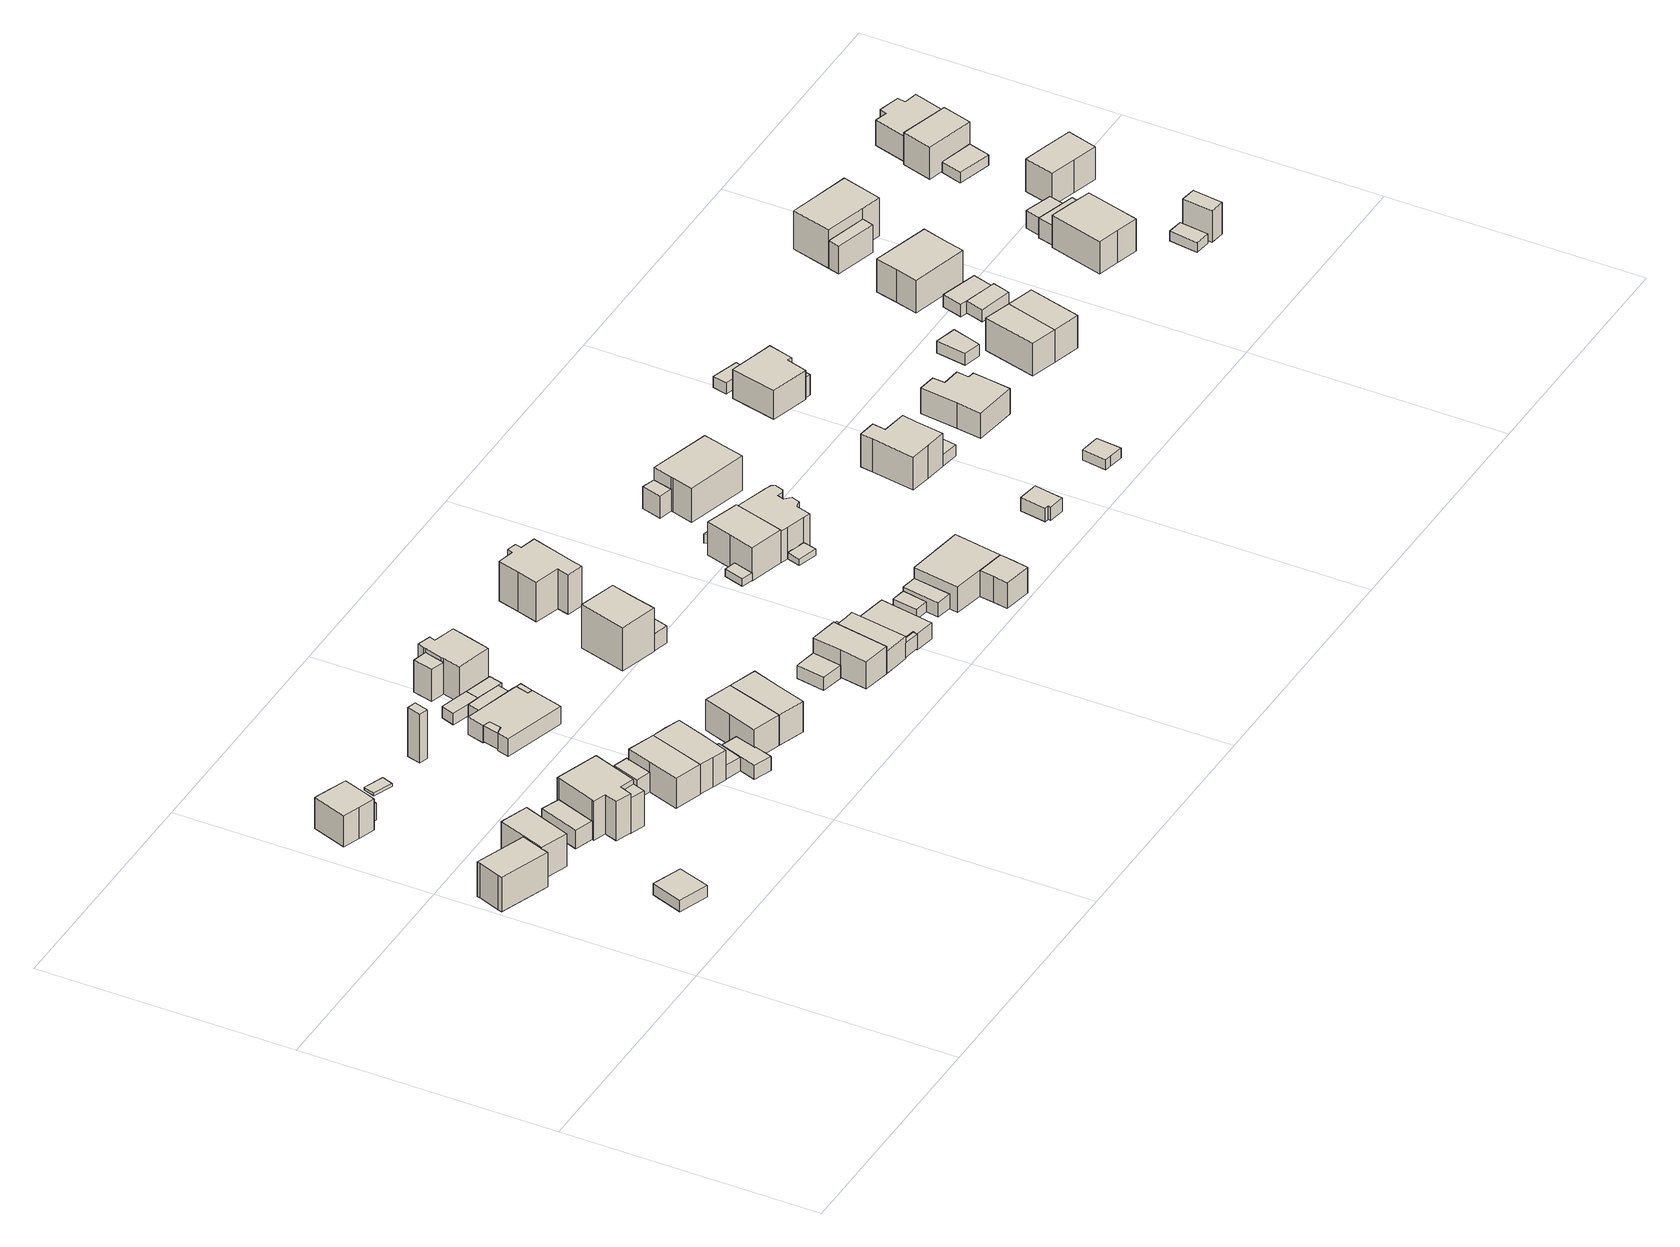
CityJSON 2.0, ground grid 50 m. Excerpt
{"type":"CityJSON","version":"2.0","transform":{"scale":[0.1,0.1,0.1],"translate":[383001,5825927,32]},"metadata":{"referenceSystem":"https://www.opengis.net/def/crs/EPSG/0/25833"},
"CityObjects":{
"building1":{"type":"Building","attributes":{"Gemeindeschluessel":"11000012","BezugspunktDach":"2200","function":"31001_1010","measuredHeight":7.31,"storeysAboveGround":2},"address":[{"country":"Germany","locality":"Berlin","thoroughfareNumber":"69A","thoroughfareName":"Werdohler Weg"}],"geometry":[{"type":"Solid","lod":"1","boundaries":[[[[0,1,2,3,4,5,6,7,8]],[[9,10,11,12,13,14,15,16,17]],[[9,17,8,7]],[[10,9,7,6]],[[11,10,6,5]],[[12,11,5,4]],[[13,12,4,3]],[[14,13,3,2]],[[15,14,2,1]],[[16,15,1,0]],[[17,16,0,8]]]]}]},
"building2":{"type":"Building","attributes":{"Gemeindeschluessel":"11000012","BezugspunktDach":"2200","function":"31001_2000","measuredHeight":2.37,"storeysAboveGround":1},"address":[{"country":"Germany","locality":"Berlin","thoroughfareNumber":"67 (1)","thoroughfareName":"Werdohler Weg"}],"geometry":[{"type":"Solid","lod":"1","boundaries":[[[[18,19,20,21]],[[22,23,24,25]],[[22,25,21,20]],[[23,22,20,19]],[[24,23,19,18]],[[25,24,18,21]]]]}]},
"building3":{"type":"Building","attributes":{"Gemeindeschluessel":"11000012","BezugspunktDach":"2200","function":"31001_1010","measuredHeight":6.82,"storeysAboveGround":2},"address":[{"country":"Germany","locality":"Berlin","thoroughfareNumber":"69","thoroughfareName":"Werdohler Weg"}],"geometry":[{"type":"Solid","lod":"1","boundaries":[[[[26,27,28,29,30]],[[31,32,33,34,35]],[[31,35,30,29]],[[32,31,29,28]],[[33,32,28,27]],[[34,33,27,26]],[[35,34,26,30]]]]}]},
"building4":{"type":"Building","attributes":{"Gemeindeschluessel":"11000012","function":"31001_1010"},"address":[{"country":"Germany","locality":"Berlin","thoroughfareNumber":"35","thoroughfareName":"Borkener Weg"},{"country":"Germany","locality":"Berlin","thoroughfareNumber":"68","thoroughfareName":"Werdohler Weg"}],"children":["building4-1","building4-2"]},
"building4-1":{"type":"BuildingPart","attributes":{"BezugspunktDach":"2200","measuredHeight":8.74,"storeysAboveGround":1},"parents":["building4"],"geometry":[{"type":"Solid","lod":"1","boundaries":[[[[36,37,38,39,40,41,42]],[[43,44,45,46,47,48,49]],[[43,49,42,41]],[[44,43,41,40]],[[45,44,40,39]],[[46,50,51,45,39,38]],[[47,46,38,37]],[[48,47,37,36]],[[49,48,36,42]],[[45,51,50,46]]]]}]},
"building4-2":{"type":"BuildingPart","attributes":{"BezugspunktDach":"2200","measuredHeight":3.57,"storeysAboveGround":1},"parents":["building4"],"geometry":[{"type":"Solid","lod":"1","boundaries":[[[[52,53,54,51,50]],[[45,55,56,57,46]],[[55,45,51,54]],[[56,55,54,53]],[[57,56,53,52]],[[46,57,52,50]],[[45,46,50,51]]]]}]},
"building5":{"type":"Building","attributes":{"Gemeindeschluessel":"11000012","function":"31001_1010"},"address":[{"country":"Germany","locality":"Berlin","thoroughfareNumber":"67","thoroughfareName":"Werdohler Weg"}],"children":["building5-1","building5-2"]},
"building5-1":{"type":"BuildingPart","attributes":{"BezugspunktDach":"2200","measuredHeight":11.05,"storeysAboveGround":2},"parents":["building5"],"geometry":[{"type":"MultiSurface","lod":"1","boundaries":[[[58,59,60,61,62,63,64,65,66,67]],[[68,69,70,71,72,73,74,75,76,77]],[[68,77,67,66]],[[69,68,78,68,69,79,80,66,65]],[[70,69,65,64]],[[71,70,64,63]],[[72,71,63,62]],[[73,72,62,61]],[[74,73,61,60]],[[75,74,60,59]],[[76,75,59,58]],[[77,76,58,67]],[[80,79,69,68,78]]]}]},
"building5-2":{"type":"BuildingPart","attributes":{"BezugspunktDach":"2200","measuredHeight":3.83,"storeysAboveGround":2},"parents":["building5"],"geometry":[{"type":"Solid","lod":"1","boundaries":[[[[80,79,81,82]],[[83,69,68,84]],[[83,84,82,81]],[[69,83,81,79]],[[84,68,80,82]],[[68,69,79,80]]]]}]},
"building6":{"type":"Building","attributes":{"Gemeindeschluessel":"11000012","BezugspunktDach":"2200","function":"51009_1610","measuredHeight":7.4,"storeysAboveGround":0},"address":[{"country":"Germany","locality":"Berlin"}],"geometry":[{"type":"Solid","lod":"1","boundaries":[[[[85,86,87,88]],[[89,90,91,92]],[[89,92,88,87]],[[90,89,87,86]],[[91,90,86,85]],[[92,91,85,88]]]]}]},
"building7":{"type":"Building","attributes":{"Gemeindeschluessel":"11000012","BezugspunktDach":"2200","function":"31001_2000","measuredHeight":0.551,"storeysAboveGround":1},"address":[{"country":"Germany","locality":"Berlin","thoroughfareNumber":"35 (1)","thoroughfareName":"Borkener Weg"}],"geometry":[{"type":"Solid","lod":"1","boundaries":[[[[93,94,95,96]],[[97,98,99,100]],[[97,100,96,95]],[[98,97,95,94]],[[99,98,94,93]],[[100,99,93,96]]]]}]},
"building8":{"type":"Building","attributes":{"Gemeindeschluessel":"11000012","BezugspunktDach":"2200","function":"31001_2463","measuredHeight":4.07,"storeysAboveGround":1},"address":[{"country":"Germany","locality":"Berlin","thoroughfareNumber":"65A (1)","thoroughfareName":"Werdohler Weg"}],"geometry":[{"type":"Solid","lod":"1","boundaries":[[[[101,102,103,104,105]],[[106,107,108,109,110]],[[106,110,105,104]],[[107,106,104,103]],[[108,107,103,102]],[[109,108,102,101]],[[110,109,101,105]]]]}]},
"building9":{"type":"Building","attributes":{"Gemeindeschluessel":"11000012","BezugspunktDach":"2200","function":"31001_2000","measuredHeight":10.19,"storeysAboveGround":1},"address":[{"country":"Germany","locality":"Berlin","thoroughfareNumber":"20 (2)","thoroughfareName":"Breckerfelder Pfad"}],"geometry":[{"type":"Solid","lod":"1","boundaries":[[[[111,112,113,114]],[[115,116,117,118]],[[115,118,114,113]],[[116,115,113,112]],[[117,116,112,111]],[[118,117,111,114]]]]}]},
"building10":{"type":"Building","attributes":{"Gemeindeschluessel":"11000012","BezugspunktDach":"2200","function":"31001_1010","measuredHeight":7.04,"storeysAboveGround":2},"address":[{"country":"Germany","locality":"Berlin","thoroughfareNumber":"65A","thoroughfareName":"Werdohler Weg"}],"geometry":[{"type":"Solid","lod":"1","boundaries":[[[[119,120,121,122,123]],[[109,108,124,125,126]],[[109,126,123,122]],[[108,109,122,121]],[[124,108,121,120]],[[125,124,120,119]],[[126,125,119,123]]]]}]},
"building11":{"type":"Building","attributes":{"Gemeindeschluessel":"11000012","BezugspunktDach":"2200","function":"31001_1010","measuredHeight":6.91,"storeysAboveGround":2},"address":[{"country":"Germany","locality":"Berlin","thoroughfareNumber":"65","thoroughfareName":"Werdohler Weg"}],"geometry":[{"type":"Solid","lod":"1","boundaries":[[[[127,128,129,130,131,120,119]],[[132,133,134,135,136,137,138]],[[132,138,119,120]],[[133,132,120,131]],[[134,133,131,130]],[[135,134,130,129]],[[136,135,129,128]],[[137,136,128,127]],[[138,137,127,119]]]]}]},
"building12":{"type":"Building","attributes":{"Gemeindeschluessel":"11000012","BezugspunktDach":"2200","function":"51009_1610","measuredHeight":3.43,"storeysAboveGround":0},"address":[{"country":"Germany","locality":"Berlin"}],"geometry":[{"type":"Solid","lod":"1","boundaries":[[[[139,140,141,142]],[[143,144,145,146]],[[143,146,142,141]],[[144,143,141,140]],[[145,144,140,139]],[[146,145,139,142]]]]}]},
"building13":{"type":"Building","attributes":{"Gemeindeschluessel":"11000012","BezugspunktDach":"2200","function":"31001_2463","measuredHeight":2.98,"storeysAboveGround":1},"address":[{"country":"Germany","locality":"Berlin","thoroughfareNumber":"65 (1)","thoroughfareName":"Werdohler Weg"}],"geometry":[{"type":"Solid","lod":"1","boundaries":[[[[147,148,149,150]],[[151,152,153,154]],[[151,154,150,149]],[[152,151,149,148]],[[153,152,148,147]],[[154,153,147,150]]]]}]},
"building14":{"type":"Building","attributes":{"Gemeindeschluessel":"11000012","BezugspunktDach":"2200","function":"31001_2463","measuredHeight":2.9,"storeysAboveGround":1},"address":[{"country":"Germany","locality":"Berlin","thoroughfareNumber":"63A (1)","thoroughfareName":"Werdohler Weg"}],"geometry":[{"type":"Solid","lod":"1","boundaries":[[[[155,156,157,158,159,160]],[[161,162,163,164,165,166]],[[161,166,160,159]],[[162,161,159,158]],[[163,162,158,157]],[[164,163,157,156]],[[165,164,156,155]],[[166,165,155,160]]]]}]},
"building15":{"type":"Building","attributes":{"Gemeindeschluessel":"11000012","BezugspunktDach":"2200","function":"31001_1010","measuredHeight":3.73,"storeysAboveGround":1},"address":[{"country":"Germany","locality":"Berlin","thoroughfareNumber":"20","thoroughfareName":"Breckerfelder Pfad"}],"geometry":[{"type":"Solid","lod":"1","boundaries":[[[[167,168,169,170,171,172,173,141,140,139,142,174]],[[175,176,177,178,179,180,181,182,183,184,185,186]],[[175,186,174,142]],[[176,175,142,139]],[[177,176,139,140]],[[178,177,140,141]],[[179,178,141,173]],[[180,179,173,172]],[[181,180,172,171]],[[182,181,171,170]],[[183,182,170,169]],[[184,183,169,168]],[[185,184,168,167]],[[186,185,167,174]]]]}]},
"building16":{"type":"Building","attributes":{"Gemeindeschluessel":"11000012","BezugspunktDach":"2200","function":"51009_1610","measuredHeight":2.44,"storeysAboveGround":0},"address":[{"country":"Germany","locality":"Berlin"}],"geometry":[{"type":"Solid","lod":"1","boundaries":[[[[187,188,189,190,191]],[[192,193,194,195,196]],[[192,196,191,190]],[[193,192,190,189]],[[194,193,189,188]],[[195,194,188,187]],[[196,195,187,191]]]]}]},
"building17":{"type":"Building","attributes":{"Gemeindeschluessel":"11000012","BezugspunktDach":"2200","function":"31001_2463","measuredHeight":2.45,"storeysAboveGround":1},"address":[{"country":"Germany","locality":"Berlin","thoroughfareNumber":"20 (1)","thoroughfareName":"Breckerfelder Pfad"}],"geometry":[{"type":"Solid","lod":"1","boundaries":[[[[197,198,188,187,199]],[[195,194,200,201,202]],[[195,202,199,187]],[[194,195,187,188]],[[200,194,188,198]],[[201,200,198,197]],[[202,201,197,199]]]]}]},
"building18":{"type":"Building","attributes":{"Gemeindeschluessel":"11000012","BezugspunktDach":"2200","function":"31001_1010","measuredHeight":8.79,"storeysAboveGround":2},"address":[{"country":"Germany","locality":"Berlin","thoroughfareNumber":"63A","thoroughfareName":"Werdohler Weg"}],"geometry":[{"type":"Solid","lod":"1","boundaries":[[[[203,204,205,206,207,208]],[[209,210,211,212,213,214]],[[209,214,208,207]],[[210,209,207,206]],[[211,210,206,205]],[[212,211,205,204]],[[213,212,204,203]],[[214,213,203,208]]]]}]},
"building19":{"type":"Building","attributes":{"Gemeindeschluessel":"11000012","BezugspunktDach":"2200","function":"51009_1610","measuredHeight":3.61,"storeysAboveGround":0},"address":[{"country":"Germany","locality":"Berlin"}],"geometry":[{"type":"Solid","lod":"1","boundaries":[[[[168,215,170,169]],[[216,217,218,219]],[[216,219,169,170]],[[217,216,170,215]],[[218,217,215,168]],[[219,218,168,169]]]]}]},
"building20":{"type":"Building","attributes":{"Gemeindeschluessel":"11000012","BezugspunktDach":"2200","function":"31001_2463","measuredHeight":2.44,"storeysAboveGround":1},"address":[{"country":"Germany","locality":"Berlin","thoroughfareNumber":"18 (1)","thoroughfareName":"Breckerfelder Pfad"}],"geometry":[{"type":"Solid","lod":"1","boundaries":[[[[198,220,221,189,188]],[[193,222,223,200,194]],[[193,194,188,189]],[[222,193,189,221]],[[223,222,221,220]],[[200,223,220,198]],[[194,200,198,188]]]]}]},
"building21":{"type":"Building","attributes":{"Gemeindeschluessel":"11000012","BezugspunktDach":"2200","function":"31001_1010","measuredHeight":8.8,"storeysAboveGround":2},"address":[{"country":"Germany","locality":"Berlin","thoroughfareNumber":"63","thoroughfareName":"Werdohler Weg"}],"geometry":[{"type":"Solid","lod":"1","boundaries":[[[[224,225,226,205,203]],[[211,227,228,229,213]],[[211,213,203,205]],[[227,211,205,226]],[[228,227,226,225]],[[229,228,225,224]],[[213,229,224,203]]]]}]},
"building22":{"type":"Building","attributes":{"Gemeindeschluessel":"11000012","function":"31001_1010"},"address":[{"country":"Germany","locality":"Berlin","thoroughfareNumber":"18","thoroughfareName":"Breckerfelder Pfad"}],"children":["building22-1","building22-2"]},
"building22-1":{"type":"BuildingPart","attributes":{"BezugspunktDach":"2200","measuredHeight":8.92,"storeysAboveGround":2},"parents":["building22"],"geometry":[{"type":"MultiSurface","lod":"1","boundaries":[[[230,231,232,233,234,235,236,237,238,239,240]],[[241,242,243,244,245,246,247,248,249,250,251]],[[241,251,240,239]],[[252,253,241,239,238]],[[254,255,252,242,238,237]],[[244,243,237,236]],[[245,244,236,235]],[[246,245,235,234]],[[247,246,234,233]],[[248,247,233,232]],[[249,248,232,231]],[[250,249,231,230]],[[251,250,230,240]],[[242,241,253,252]],[[243,256,242,252,255,254]]]}]},
"building22-2":{"type":"BuildingPart","attributes":{"BezugspunktDach":"2200","measuredHeight":6.73,"storeysAboveGround":2},"parents":["building22"],"geometry":[{"type":"MultiSurface","lod":"1","boundaries":[[[253,255,257,258]],[[259,243,241,260]],[[259,260,258,257]],[[243,259,257,255]],[[260,241,253,258]],[[241,242,252,253]],[[243,255,252,242]]]}]},
"building23":{"type":"Building","attributes":{"Gemeindeschluessel":"11000012","BezugspunktDach":"2200","function":"31001_2463","measuredHeight":2.65,"storeysAboveGround":1},"address":[{"country":"Germany","locality":"Berlin","thoroughfareNumber":"61 (1)","thoroughfareName":"Werdohler Weg"}],"geometry":[{"type":"Solid","lod":"1","boundaries":[[[[261,262,263,264]],[[265,266,267,268]],[[265,268,264,263]],[[266,265,263,262]],[[267,266,262,261]],[[268,267,261,264]]]]}]},
"building24":{"type":"Building","attributes":{"Gemeindeschluessel":"11000012","BezugspunktDach":"2200","function":"31001_1010","measuredHeight":9.9,"storeysAboveGround":2},"address":[{"country":"Germany","locality":"Berlin","thoroughfareNumber":"19","thoroughfareName":"Breckerfelder Pfad"}],"geometry":[{"type":"Solid","lod":"1","boundaries":[[[[269,270,271,272,273]],[[274,275,276,277,278]],[[274,278,273,272]],[[275,274,272,271]],[[276,275,271,270]],[[277,276,270,269]],[[278,277,269,273]]]]}]},
"building25":{"type":"Building","attributes":{"Gemeindeschluessel":"11000012","BezugspunktDach":"2200","function":"31001_1010","measuredHeight":5.7,"storeysAboveGround":1},"address":[{"country":"Germany","locality":"Berlin","thoroughfareNumber":"61","thoroughfareName":"Werdohler Weg"}],"geometry":[{"type":"Solid","lod":"1","boundaries":[[[[279,280,281,282,283]],[[284,285,286,287,288]],[[284,288,283,282]],[[285,284,282,281]],[[286,285,281,280]],[[287,286,280,279]],[[288,287,279,283]]]]}]},
"building26":{"type":"Building","attributes":{"Gemeindeschluessel":"11000012","BezugspunktDach":"2200","function":"31001_2463","measuredHeight":3.64,"storeysAboveGround":1},"address":[{"country":"Germany","locality":"Berlin","thoroughfareNumber":"19 (1)","thoroughfareName":"Breckerfelder Pfad"}],"geometry":[{"type":"Solid","lod":"1","boundaries":[[[[289,290,291,292]],[[293,294,295,296]],[[293,296,292,291]],[[294,293,291,290]],[[295,294,290,289]],[[296,295,289,292]]]]}]},
"building27":{"type":"Building","attributes":{"Gemeindeschluessel":"11000012","BezugspunktDach":"2200","function":"51009_1610","measuredHeight":2.97,"storeysAboveGround":0},"address":[{"country":"Germany","locality":"Berlin"}],"geometry":[{"type":"Solid","lod":"1","boundaries":[[[[297,298,299,300]],[[301,302,303,304]],[[301,304,300,299]],[[302,301,299,298]],[[303,302,298,297]],[[304,303,297,300]]]]}]},
"building28":{"type":"Building","attributes":{"Gemeindeschluessel":"11000012","BezugspunktDach":"2200","function":"51009_1610","measuredHeight":3.04,"storeysAboveGround":0},"address":[{"country":"Germany","locality":"Berlin"}],"geometry":[{"type":"Solid","lod":"1","boundaries":[[[[305,306,307,308]],[[309,310,311,286]],[[309,286,308,307]],[[310,309,307,306]],[[311,310,306,305]],[[286,311,305,308]]]]}]},
"building29":{"type":"Building","attributes":{"Gemeindeschluessel":"11000012","function":"31001_1010"},"address":[{"country":"Germany","locality":"Berlin","thoroughfareNumber":"59","thoroughfareName":"Werdohler Weg"}],"children":["building29-1","building29-2"]},
"building29-1":{"type":"BuildingPart","attributes":{"BezugspunktDach":"2200","measuredHeight":6.41,"storeysAboveGround":1},"parents":["building29"],"geometry":[{"type":"MultiSurface","lod":"1","boundaries":[[[312,313,314,315,316,317,318,319,320]],[[321,286,311,322,323,324,325,326,287]],[[321,287,320,319]],[[286,321,319,318]],[[311,286,318,317]],[[322,311,317,316]],[[323,322,316,315]],[[327,328,323,315,314]],[[329,327,324,314,313]],[[326,325,313,312]],[[287,326,312,320]],[[324,323,328,327]],[[325,324,327,329]]]}]},
"building29-2":{"type":"BuildingPart","attributes":{"BezugspunktDach":"2200","measuredHeight":3.43,"storeysAboveGround":1},"parents":["building29"],"geometry":[{"type":"MultiSurface","lod":"1","boundaries":[[[330,331,332,333,328,329]],[[323,334,335,336,337,325]],[[325,324,323]],[[334,323,328,333]],[[335,334,333,332]],[[336,335,332,331]],[[337,336,331,330]],[[325,337,330,329]],[[323,324,327,328]],[[327,324,325,329]]]}]},
"building30":{"type":"Building","attributes":{"Gemeindeschluessel":"11000012","BezugspunktDach":"2200","function":"31001_1010","measuredHeight":9.77,"storeysAboveGround":2},"address":[{"country":"Germany","locality":"Berlin","thoroughfareNumber":"17","thoroughfareName":"Breckerfelder Pfad"}],"geometry":[{"type":"Solid","lod":"1","boundaries":[[[[338,339,340,341,342,343,344,345,346,347,348,349]],[[350,351,352,353,354,355,356,357,358,359,360,361]],[[350,361,349,348]],[[351,350,348,347]],[[352,351,347,346]],[[353,352,346,345]],[[354,353,345,344]],[[355,354,344,343]],[[356,355,343,342]],[[357,356,342,341]],[[358,357,341,340]],[[359,358,340,339]],[[360,359,339,338]],[[361,360,338,349]]]]}]},
"building31":{"type":"Building","attributes":{"Gemeindeschluessel":"11000012","BezugspunktDach":"2200","function":"31001_2463","measuredHeight":2.1,"storeysAboveGround":1},"address":[{"country":"Germany","locality":"Berlin","thoroughfareNumber":"59 (1)","thoroughfareName":"Werdohler Weg"}],"geometry":[{"type":"Solid","lod":"1","boundaries":[[[[362,363,364,365]],[[366,367,368,369]],[[366,369,365,364]],[[367,366,364,363]],[[368,367,363,362]],[[369,368,362,365]]]]}]},
"building32":{"type":"Building","attributes":{"Gemeindeschluessel":"11000012","BezugspunktDach":"2200","function":"31001_2463","measuredHeight":4.23,"storeysAboveGround":1},"address":[{"country":"Germany","locality":"Berlin","thoroughfareNumber":"57 (1)","thoroughfareName":"Werdohler Weg"}],"geometry":[{"type":"Solid","lod":"1","boundaries":[[[[370,371,372,373]],[[367,374,375,376]],[[367,376,373,372]],[[374,367,372,371]],[[375,374,371,370]],[[376,375,370,373]]]]}]},
"building33":{"type":"Building","attributes":{"Gemeindeschluessel":"11000012","BezugspunktDach":"2200","function":"51009_1610","measuredHeight":2.07,"storeysAboveGround":0},"address":[{"country":"Germany","locality":"Berlin"}],"geometry":[{"type":"Solid","lod":"1","boundaries":[[[[377,378,379,380,381]],[[382,383,384,385,386]],[[382,386,381,380]],[[383,382,380,379]],[[384,383,379,378]],[[385,384,378,377]],[[386,385,377,381]]]]}]},
"building34":{"type":"Building","attributes":{"Gemeindeschluessel":"11000012","function":"31001_1010"},"address":[{"country":"Germany","locality":"Berlin","thoroughfareNumber":"57","thoroughfareName":"Werdohler Weg"}],"children":["building34-1","building34-2"]},
"building34-1":{"type":"BuildingPart","attributes":{"BezugspunktDach":"2200","measuredHeight":6.74,"storeysAboveGround":1},"parents":["building34"],"geometry":[{"type":"MultiSurface","lod":"1","boundaries":[[[387,388,389,390,391]],[[392,393,394,395,396]],[[392,396,391,390]],[[393,392,390,389]],[[394,393,389,388]],[[396,395,387,391]],[[397,395,394,388,387]]]}]},
"building34-2":{"type":"BuildingPart","attributes":{"BezugspunktDach":"2200","measuredHeight":6.78,"storeysAboveGround":1},"parents":["building34"],"geometry":[{"type":"MultiSurface","lod":"1","boundaries":[[[398,399,388,387,400,401]],[[402,395,394,403,404,405]],[[402,405,401,400]],[[395,402,400,387]],[[403,394,388,399]],[[404,403,399,398]],[[405,404,398,401]],[[406,394,395,387,388]]]}]},
"building35":{"type":"Building","attributes":{"Gemeindeschluessel":"11000012","BezugspunktDach":"2200","function":"31001_1010","measuredHeight":10.1,"storeysAboveGround":1},"address":[{"country":"Germany","locality":"Berlin","thoroughfareNumber":"60","thoroughfareName":"Werdohler Weg"}],"geometry":[{"type":"Solid","lod":"1","boundaries":[[[[407,408,409,410,411,412,413,414]],[[415,416,417,418,419,420,421,422]],[[415,422,414,413]],[[416,415,413,412]],[[417,416,412,411]],[[418,417,411,410]],[[419,418,410,409]],[[420,419,409,408]],[[421,420,408,407]],[[422,421,407,414]]]]}]},
"building36":{"type":"Building","attributes":{"Gemeindeschluessel":"11000012","BezugspunktDach":"2200","function":"51009_1610","measuredHeight":1.99,"storeysAboveGround":0},"address":[{"country":"Germany","locality":"Berlin"}],"geometry":[{"type":"Solid","lod":"1","boundaries":[[[[423,424,425,426,427]],[[428,429,430,431,432]],[[428,432,427,426]],[[429,428,426,425]],[[430,429,425,424]],[[431,430,424,423]],[[432,431,423,427]]]]}]},
"building37":{"type":"Building","attributes":{"Gemeindeschluessel":"11000012","BezugspunktDach":"2200","function":"31001_2723","measuredHeight":1.89,"storeysAboveGround":1},"address":[{"country":"Germany","locality":"Berlin","thoroughfareNumber":"60 (1)","thoroughfareName":"Werdohler Weg"}],"geometry":[{"type":"Solid","lod":"1","boundaries":[[[[433,434,435,436,437]],[[438,439,440,441,442]],[[438,442,437,436]],[[439,438,436,435]],[[440,439,435,434]],[[441,440,434,433]],[[442,441,433,437]]]]}]},
"building38":{"type":"Building","attributes":{"Gemeindeschluessel":"11000012","BezugspunktDach":"2200","function":"31001_1010","measuredHeight":8.37,"storeysAboveGround":1},"address":[{"country":"Germany","locality":"Berlin","thoroughfareNumber":"20","thoroughfareName":"Letmather Weg"}],"geometry":[{"type":"Solid","lod":"1","boundaries":[[[[443,444,445,446,447,448,449,450,451,452,453,454,455,456,457,458,459,460]],[[420,419,461,462,463,464,465,466,467,468,469,470,471,472,473,430,428,421]],[[420,421,460,459]],[[419,420,459,458]],[[461,419,458,457]],[[462,461,457,456]],[[463,462,456,455]],[[464,463,455,454]],[[465,464,454,453]],[[466,465,453,452]],[[467,466,452,451]],[[468,467,451,450]],[[469,468,450,449]],[[470,469,449,448]],[[471,470,448,447]],[[472,471,447,446]],[[473,472,446,445]],[[430,473,445,444]],[[428,430,444,443]],[[421,428,443,460]]]]}]},
"building39":{"type":"Building","attributes":{"Gemeindeschluessel":"11000012","BezugspunktDach":"2200","function":"31001_2463","measuredHeight":2.46,"storeysAboveGround":1},"address":[{"country":"Germany","locality":"Berlin","thoroughfareNumber":"20 (1)","thoroughfareName":"Letmather Weg"}],"geometry":[{"type":"Solid","lod":"1","boundaries":[[[[474,475,476,477,478,479]],[[480,481,482,463,462,461]],[[480,461,479,478]],[[481,480,478,477]],[[482,481,477,476]],[[463,482,476,475]],[[462,463,475,474]],[[461,462,474,479]]]]}]},
"building40":{"type":"Building","attributes":{"Gemeindeschluessel":"11000012","function":"31001_1010"},"address":[{"country":"Germany","locality":"Berlin","thoroughfareNumber":"18","thoroughfareName":"Letmather Weg"}],"children":["building40-1","building40-2"]},
"building40-1":{"type":"BuildingPart","attributes":{"BezugspunktDach":"2200","measuredHeight":9.76,"storeysAboveGround":1},"parents":["building40"],"geometry":[{"type":"MultiSurface","lod":"1","boundaries":[[[483,484,485,486,487,488,489,490]],[[491,492,493,494,495,496,497,498]],[[491,498,490,489]],[[492,491,489,488]],[[499,500,492,488,487]],[[494,493,487,486]],[[495,494,486,485]],[[496,495,485,484]],[[497,496,484,483]],[[498,497,483,490]],[[493,492,500,499]]]}]},
"building40-2":{"type":"BuildingPart","attributes":{"BezugspunktDach":"2200","measuredHeight":4.62,"storeysAboveGround":1},"parents":["building40"],"geometry":[{"type":"Solid","lod":"1","boundaries":[[[[500,499,501,502]],[[503,493,492,504]],[[503,504,502,501]],[[493,503,501,499]],[[504,492,500,502]],[[499,500,492,493]]]]}]},
"building41":{"type":"Building","attributes":{"Gemeindeschluessel":"11000012","BezugspunktDach":"2200","function":"31001_2463","measuredHeight":2.73,"storeysAboveGround":1},"address":[{"country":"Germany","locality":"Berlin","thoroughfareNumber":"55 (1)","thoroughfareName":"Werdohler Weg"}],"geometry":[{"type":"Solid","lod":"1","boundaries":[[[[505,506,507,508,509,510]],[[511,512,513,514,515,516]],[[511,516,510,509]],[[512,511,509,508]],[[513,512,508,507]],[[514,513,507,506]],[[515,514,506,505]],[[516,515,505,510]]]]}]},
"building42":{"type":"Building","attributes":{"Gemeindeschluessel":"11000012","BezugspunktDach":"2200","function":"31001_1010","measuredHeight":8.94,"storeysAboveGround":2},"address":[{"country":"Germany","locality":"Berlin","thoroughfareNumber":"54","thoroughfareName":"Werdohler Weg"}],"geometry":[{"type":"Solid","lod":"1","boundaries":[[[[517,518,519,520,521,522,523,524,525,526]],[[527,528,529,530,531,532,533,534,535,536]],[[527,536,526,525]],[[528,527,525,524]],[[529,528,524,523]],[[530,529,523,522]],[[531,530,522,521]],[[532,531,521,520]],[[533,532,520,519]],[[534,533,519,518]],[[535,534,518,517]],[[536,535,517,526]]]]}]},
"building43":{"type":"Building","attributes":{"Gemeindeschluessel":"11000012","BezugspunktDach":"2200","function":"31001_2463","measuredHeight":2.4,"storeysAboveGround":1},"address":[{"country":"Germany","locality":"Berlin","thoroughfareNumber":"54 (1)","thoroughfareName":"Werdohler Weg"}],"geometry":[{"type":"Solid","lod":"1","boundaries":[[[[537,538,539,540]],[[533,541,542,534]],[[533,534,540,539]],[[541,533,539,538]],[[542,541,538,537]],[[534,542,537,540]]]]}]},
"building44":{"type":"Building","attributes":{"Gemeindeschluessel":"11000012","BezugspunktDach":"2200","function":"31001_2463","measuredHeight":2.09,"storeysAboveGround":1},"address":[{"country":"Germany","locality":"Berlin","thoroughfareNumber":"53 (1)","thoroughfareName":"Werdohler Weg"}],"geometry":[{"type":"Solid","lod":"1","boundaries":[[[[543,544,545,546,547]],[[548,549,550,551,552]],[[548,552,547,546]],[[549,548,546,545]],[[550,549,545,544]],[[551,550,544,543]],[[552,551,543,547]]]]}]},
"building45":{"type":"Building","attributes":{"Gemeindeschluessel":"11000012","BezugspunktDach":"2200","function":"31001_1010","measuredHeight":8.15,"storeysAboveGround":1},"address":[{"country":"Germany","locality":"Berlin","thoroughfareNumber":"15","thoroughfareName":"Letmather Weg"}],"geometry":[{"type":"Solid","lod":"1","boundaries":[[[[553,554,555,556,557,558,559]],[[560,561,562,563,564,565,566]],[[560,566,559,558]],[[561,560,558,557]],[[562,561,557,556]],[[563,562,556,555]],[[564,563,555,554]],[[565,564,554,553]],[[566,565,553,559]]]]}]},
"building46":{"type":"Building","attributes":{"Gemeindeschluessel":"11000012","BezugspunktDach":"2200","function":"31001_1010","measuredHeight":7.75,"storeysAboveGround":1},"address":[{"country":"Germany","locality":"Berlin","thoroughfareNumber":"52","thoroughfareName":"Werdohler Weg"}],"geometry":[{"type":"Solid","lod":"1","boundaries":[[[[567,568,569,570,571,572,573,574,575,576]],[[577,578,579,580,581,582,583,584,585,586]],[[577,586,576,575]],[[578,577,575,574]],[[579,578,574,573]],[[580,579,573,572]],[[581,580,572,571]],[[582,581,571,570]],[[583,582,570,569]],[[584,583,569,568]],[[585,584,568,567]],[[586,585,567,576]]]]}]},
"building47":{"type":"Building","attributes":{"Gemeindeschluessel":"11000012","BezugspunktDach":"2200","function":"51009_1610","measuredHeight":4.28,"storeysAboveGround":0},"address":[{"country":"Germany","locality":"Berlin"}],"geometry":[{"type":"Solid","lod":"1","boundaries":[[[[587,588,589,590]],[[591,592,593,594]],[[591,594,590,589]],[[592,591,589,588]],[[593,592,588,587]],[[594,593,587,590]]]]}]},
"building48":{"type":"Building","attributes":{"Gemeindeschluessel":"11000012","BezugspunktDach":"2200","function":"31001_2463","measuredHeight":2.62,"storeysAboveGround":1},"address":[{"country":"Germany","locality":"Berlin","thoroughfareNumber":"15 (1)","thoroughfareName":"Letmather Weg"}],"geometry":[{"type":"Solid","lod":"1","boundaries":[[[[595,596,597,598]],[[599,600,601,602]],[[599,602,598,597]],[[600,599,597,596]],[[601,600,596,595]],[[602,601,595,598]]]]}]},
"building49":{"type":"Building","attributes":{"Gemeindeschluessel":"11000012","BezugspunktDach":"2200","function":"51009_1610","measuredHeight":3,"storeysAboveGround":0},"address":[{"country":"Germany","locality":"Berlin"}],"geometry":[{"type":"Solid","lod":"1","boundaries":[[[[603,604,605,606]],[[607,608,609,610]],[[607,610,606,605]],[[608,607,605,604]],[[609,608,604,603]],[[610,609,603,606]]]]}]},
"building50":{"type":"Building","attributes":{"Gemeindeschluessel":"11000012","BezugspunktDach":"2200","function":"31001_2463","measuredHeight":2.41,"storeysAboveGround":1},"address":[{"country":"Germany","locality":"Berlin","thoroughfareNumber":"50A (1)","thoroughfareName":"Werdohler Weg"}],"geometry":[{"type":"Solid","lod":"1","boundaries":[[[[611,612,613,614]],[[615,616,617,618]],[[615,618,614,613]],[[616,615,613,612]],[[617,616,612,611]],[[618,617,611,614]]]]}]},
"building51":{"type":"Building","attributes":{"Gemeindeschluessel":"11000012","BezugspunktDach":"2200","function":"31001_1010","measuredHeight":6.79,"storeysAboveGround":2},"address":[{"country":"Germany","locality":"Berlin","thoroughfareNumber":"50A","thoroughfareName":"Werdohler Weg"}],"geometry":[{"type":"Solid","lod":"1","boundaries":[[[[619,620,621,622]],[[623,624,625,626]],[[623,626,622,621]],[[624,623,621,620]],[[625,624,620,619]],[[626,625,619,622]]]]}]},
"building52":{"type":"Building","attributes":{"Gemeindeschluessel":"11000012","BezugspunktDach":"2200","function":"31001_1010","measuredHeight":6.83,"storeysAboveGround":2},"address":[{"country":"Germany","locality":"Berlin","thoroughfareNumber":"20","thoroughfareName":"Westiger Pfad"}],"geometry":[{"type":"Solid","lod":"1","boundaries":[[[[627,628,620,619]],[[624,629,630,625]],[[624,625,619,620]],[[629,624,620,628]],[[630,629,628,627]],[[625,630,627,619]]]]}]},
"building53":{"type":"Building","attributes":{"Gemeindeschluessel":"11000012","BezugspunktDach":"2200","function":"31001_2463","measuredHeight":2.55,"storeysAboveGround":1},"address":[{"country":"Germany","locality":"Berlin","thoroughfareNumber":"20 (1)","thoroughfareName":"Westiger Pfad"}],"geometry":[{"type":"Solid","lod":"1","boundaries":[[[[631,632,633,634,635]],[[636,637,638,639,640]],[[636,640,635,634]],[[637,636,634,633]],[[638,637,633,632]],[[639,638,632,631]],[[640,639,631,635]]]]}]},
"building54":{"type":"Building","attributes":{"Gemeindeschluessel":"11000012","BezugspunktDach":"2200","function":"31001_2463","measuredHeight":2.57,"storeysAboveGround":1},"address":[{"country":"Germany","locality":"Berlin","thoroughfareNumber":"18 (1)","thoroughfareName":"Westiger Pfad"}],"geometry":[{"type":"Solid","lod":"1","boundaries":[[[[634,633,641,642,643]],[[644,645,646,647,648]],[[644,648,643,642]],[[645,644,642,641]],[[646,645,641,633]],[[647,646,633,634]],[[648,647,634,643]]]]}]},
"building55":{"type":"Building","attributes":{"Gemeindeschluessel":"11000012","BezugspunktDach":"2200","function":"31001_1010","measuredHeight":9.42,"storeysAboveGround":2},"address":[{"country":"Germany","locality":"Berlin","thoroughfareNumber":"18","thoroughfareName":"Westiger Pfad"}],"geometry":[{"type":"Solid","lod":"1","boundaries":[[[[649,650,651,652,653,654]],[[655,656,657,658,659,660]],[[655,660,654,653]],[[656,655,653,652]],[[657,656,652,651]],[[658,657,651,650]],[[659,658,650,649]],[[660,659,649,654]]]]}]},
"building56":{"type":"Building","attributes":{"Gemeindeschluessel":"11000012","function":"31001_1010"},"address":[{"country":"Germany","locality":"Berlin","thoroughfareNumber":"16","thoroughfareName":"Westiger Pfad"}],"children":["building56-1","building56-2"]},
"building56-1":{"type":"BuildingPart","attributes":{"BezugspunktDach":"2200","measuredHeight":10.18,"storeysAboveGround":2},"parents":["building56"],"geometry":[{"type":"MultiSurface","lod":"1","boundaries":[[[661,662,663,664,665,666]],[[667,668,669,670,671,672]],[[667,672,666,665]],[[668,667,665,664]],[[669,668,664,663]],[[670,669,663,662]],[[671,670,662,661]],[[673,674,671,661,666]],[[672,671,674,673]]]}]},
"building56-2":{"type":"BuildingPart","attributes":{"BezugspunktDach":"2200","measuredHeight":5.87,"storeysAboveGround":2},"parents":["building56"],"geometry":[{"type":"Solid","lod":"1","boundaries":[[[[675,674,673,676]],[[672,671,677,678]],[[672,678,676,673]],[[677,671,674,675]],[[678,677,675,676]],[[671,672,673,674]]]]}]},
"building57":{"type":"Building","attributes":{"Gemeindeschluessel":"11000012","BezugspunktDach":"2200","function":"31001_1010","measuredHeight":8.04,"storeysAboveGround":1},"address":[{"country":"Germany","locality":"Berlin","thoroughfareNumber":"48","thoroughfareName":"Werdohler Weg"},{"country":"Germany","locality":"Berlin","thoroughfareNumber":"17","thoroughfareName":"Westiger Pfad"}],"geometry":[{"type":"Solid","lod":"1","boundaries":[[[[679,680,681,682,683,684,685,686]],[[687,688,689,690,691,692,693,694]],[[687,694,686,685]],[[688,687,685,684]],[[689,688,684,683]],[[690,689,683,682]],[[691,690,682,681]],[[692,691,681,680]],[[693,692,680,679]],[[694,693,679,686]]]]}]},
"building58":{"type":"Building","attributes":{"Gemeindeschluessel":"11000012","BezugspunktDach":"2200","function":"31001_2463","measuredHeight":4.07,"storeysAboveGround":1},"address":[{"country":"Germany","locality":"Berlin","thoroughfareNumber":"17 (1)","thoroughfareName":"Westiger Pfad"}],"geometry":[{"type":"Solid","lod":"1","boundaries":[[[[695,696,697,698]],[[699,700,690,688]],[[699,688,698,697]],[[700,699,697,696]],[[690,700,696,695]],[[688,690,695,698]]]]}]},
"building59":{"type":"Building","attributes":{"Gemeindeschluessel":"11000012","BezugspunktDach":"2200","function":"31001_2463","measuredHeight":4.12,"storeysAboveGround":1},"address":[{"country":"Germany","locality":"Berlin","thoroughfareNumber":"15A (1)","thoroughfareName":"Westiger Pfad"}],"geometry":[{"type":"Solid","lod":"1","boundaries":[[[[701,702,703,704]],[[705,706,707,708]],[[705,708,704,703]],[[706,705,703,702]],[[707,706,702,701]],[[708,707,701,704]]]]}]},
"building60":{"type":"Building","attributes":{"Gemeindeschluessel":"11000012","BezugspunktDach":"2200","function":"31001_2000","measuredHeight":2.07,"storeysAboveGround":1},"address":[{"country":"Germany","locality":"Berlin","thoroughfareNumber":"46 (2)","thoroughfareName":"Werdohler Weg"}],"geometry":[{"type":"Solid","lod":"1","boundaries":[[[[709,710,711,712]],[[713,714,715,716]],[[713,716,712,711]],[[714,713,711,710]],[[715,714,710,709]],[[716,715,709,712]]]]}]},
"building61":{"type":"Building","attributes":{"Gemeindeschluessel":"11000012","BezugspunktDach":"2200","function":"31001_2463","measuredHeight":8.29,"storeysAboveGround":1},"address":[{"country":"Germany","locality":"Berlin","thoroughfareNumber":"46 (1)","thoroughfareName":"Werdohler Weg"}],"geometry":[{"type":"Solid","lod":"1","boundaries":[[[[717,718,719,720]],[[721,722,723,724]],[[721,724,720,719]],[[722,721,719,718]],[[723,722,718,717]],[[724,723,717,720]]]]}]},
"building62":{"type":"Building","attributes":{"Gemeindeschluessel":"11000012","BezugspunktDach":"2200","function":"31001_1010","measuredHeight":9.08,"storeysAboveGround":2},"address":[{"country":"Germany","locality":"Berlin","thoroughfareNumber":"15A","thoroughfareName":"Westiger Pfad"}],"geometry":[{"type":"Solid","lod":"1","boundaries":[[[[725,726,727,728,729,730]],[[731,732,733,734,735,736]],[[731,736,730,729]],[[732,731,729,728]],[[733,732,728,727]],[[734,733,727,726]],[[735,734,726,725]],[[736,735,725,730]]]]}]},
"building63":{"type":"Building","attributes":{"Gemeindeschluessel":"11000012","BezugspunktDach":"2200","function":"31001_2463","measuredHeight":2.13,"storeysAboveGround":1},"address":[{"country":"Germany","locality":"Berlin","thoroughfareNumber":"13A (1)","thoroughfareName":"Westiger Pfad"}],"geometry":[{"type":"Solid","lod":"1","boundaries":[[[[737,738,739,740]],[[741,742,743,744]],[[741,744,740,739]],[[742,741,739,738]],[[743,742,738,737]],[[744,743,737,740]]]]}]},
"building64":{"type":"Building","attributes":{"Gemeindeschluessel":"11000012","BezugspunktDach":"2200","function":"31001_1010","measuredHeight":8.11,"storeysAboveGround":1},"address":[{"country":"Germany","locality":"Berlin","thoroughfareNumber":"13A","thoroughfareName":"Westiger Pfad"}],"geometry":[{"type":"Solid","lod":"1","boundaries":[[[[745,746,747,748]],[[749,750,751,752]],[[749,752,748,747]],[[750,749,747,746]],[[751,750,746,745]],[[752,751,745,748]]]]}]},
"building65":{"type":"Building","attributes":{"Gemeindeschluessel":"11000012","BezugspunktDach":"2200","function":"31001_1010","measuredHeight":7.4,"storeysAboveGround":1},"address":[{"country":"Germany","locality":"Berlin","thoroughfareNumber":"13","thoroughfareName":"Westiger Pfad"}],"geometry":[{"type":"Solid","lod":"1","boundaries":[[[[753,754,755,756,757,758,759,760,761]],[[762,763,764,765,766,767,768,769,770]],[[762,770,761,760]],[[763,762,760,759]],[[764,763,759,758]],[[765,764,758,757]],[[766,765,757,756]],[[767,766,756,755]],[[768,767,755,754]],[[769,768,754,753]],[[770,769,753,761]]]]}]}
},
"vertices":[
[109,340,80],[111,347,80],[113,353,80],[127,390,80],[129,397,80],[30,433,80],[28,426,80],[12,383,80],[10,376,80],[12,383,8],[28,426,8],[30,433,8],[129,397,8],[127,390,8],[113,353,8],[111,347,8],[109,340,8],[10,376,8],
[200,84,39],[221,146,39],[163,167,39],[141,105,39],[163,167,15],[221,146,15],[200,84,15],[141,105,15],
[167,334,83],[202,429,83],[147,448,83],[129,397,83],[113,353,83],[129,397,15],[147,448,15],[202,429,15],[167,334,15],[113,353,15],
[73,680,81],[106,669,81],[113,686,81],[130,736,81],[97,748,81],[64,760,81],[40,692,81],[64,760,16],[97,748,16],[130,736,16],[113,686,16],[106,669,16],[73,680,16],[40,692,16],[113,686,52],[130,736,52],
[133,679,52],[157,747,52],[137,755,52],[137,755,16],[157,747,16],[133,679,16],
[277,318,98],[269,293,98],[300,282,98],[309,306,98],[338,297,98],[369,384,98],[283,413,98],[282,409,98],[254,331,98],[252,327,98],[254,331,16],[282,409,16],[283,413,16],[369,384,16],[338,297,16],[309,306,16],[300,282,16],[269,293,16],[277,318,16],[252,327,16],[254,331,39],[282,409,54],[254,331,54],
[246,423,54],[217,343,54],[246,423,16],[217,343,16],
[329,271,89],[338,297,89],[309,306,89],[300,282,89],[309,306,15],[338,297,15],[329,271,15],[300,282,15],
[229,699,23],[237,721,23],[198,736,23],[191,714,23],[198,736,17],[237,721,17],[229,699,17],[191,714,17],
[419,308,56],[435,356,56],[437,361,56],[409,370,56],[391,317,56],[409,370,15],[437,361,15],[435,356,15],[419,308,15],[391,317,15],
[326,683,120],[334,710,120],[316,715,120],[308,688,120],[316,715,18],[334,710,18],[326,683,18],[308,688,18],
[452,229,78],[489,338,78],[435,356,78],[419,308,78],[398,247,78],[489,338,15],[452,229,15],[398,247,15],
[480,219,78],[508,210,78],[527,261,78],[547,319,78],[518,329,78],[489,338,16],[518,329,16],[547,319,16],[527,261,16],[508,210,16],[480,219,16],[452,229,16],
[418,591,54],[424,615,54],[410,620,54],[402,589,54],[410,620,20],[424,615,20],[418,591,20],[402,589,20],
[540,199,46],[558,249,46],[527,261,46],[508,210,46],[527,261,17],[558,249,17],[540,199,17],[508,210,17],
[566,154,46],[578,190,46],[576,190,46],[589,232,46],[556,243,46],[530,167,46],[556,243,17],[589,232,17],[576,190,17],[578,190,17],[566,154,17],[530,167,17],
[518,529,54],[536,593,54],[526,596,54],[533,622,54],[527,624,54],[455,644,54],[419,654,54],[395,565,54],[402,589,17],[418,591,17],[424,615,17],[410,620,17],[419,654,17],[455,644,17],[527,624,17],[533,622,17],[526,596,17],[536,593,17],[518,529,17],[395,565,17],
[465,678,42],[489,672,42],[496,698,42],[440,714,42],[431,688,42],[440,714,18],[496,698,18],[489,672,18],[465,678,18],[431,688,18],
[527,624,42],[537,658,42],[455,644,42],[537,658,18],[527,624,18],[455,644,18],
[635,175,81],[653,231,81],[671,287,81],[616,305,81],[597,249,81],[577,193,81],[597,249,17],[616,305,17],[671,287,17],[653,231,17],[635,175,17],[577,193,17],
[544,619,54],[533,622,18],[544,619,18],[536,593,18],[526,596,18],
[545,656,42],[552,682,42],[552,682,18],[545,656,18],
[688,157,81],[707,213,81],[726,269,81],[726,269,17],[707,213,17],[688,157,17],
[564,691,90],[575,731,90],[586,770,90],[543,782,90],[547,794,90],[520,802,90],[516,789,90],[515,785,90],[505,750,90],[504,745,90],[495,711,90],[504,745,15],[505,750,15],[515,785,15],[516,789,15],[520,802,15],[547,794,15],[543,782,15],[586,770,15],[575,731,15],[564,691,15],[495,711,15],[505,750,82],[504,745,82],[515,785,60],[515,785,82],[512,774,15],
[486,792,82],[476,753,82],[486,792,15],[476,753,15],
[851,171,45],[861,228,45],[817,236,45],[807,180,45],[817,236,18],[861,228,18],[851,171,18],[807,180,18],
[775,486,107],[787,533,107],[800,578,107],[727,599,107],[701,507,107],[727,599,16],[800,578,16],[787,533,16],[775,486,16],[701,507,16],
[896,107,77],[916,218,77],[861,228,77],[851,171,77],[842,117,77],[851,171,20],[861,228,20],[916,218,20],[896,107,20],[842,117,20],
[805,478,53],[818,523,53],[787,533,53],[775,486,53],[787,533,17],[818,523,17],[805,478,17],[775,486,17],
[980,92,53],[982,101,53],[950,107,53],[949,98,53],[950,107,23],[982,101,23],[980,92,23],[949,98,23],
[950,212,50],[953,232,50],[920,238,50],[916,218,50],[920,238,20],[953,232,20],[950,212,20],
[949,98,67],[950,107,67],[958,154,67],[966,203,67],[967,210,67],[950,212,67],[916,218,67],[906,163,67],[896,107,67],[906,163,20],[967,210,20],[966,203,20],[958,154,20],[950,107,20],[949,98,20],[958,154,54],[966,203,54],[950,107,54],
[982,101,54],[980,92,54],[1019,85,54],[1037,190,54],[1037,190,20],[1019,85,20],[980,92,20],[982,101,20],
[805,685,101],[799,662,101],[831,653,101],[837,675,101],[862,760,101],[831,768,101],[834,781,101],[815,786,101],[811,775,101],[779,783,101],[767,741,101],[755,700,101],[767,741,18],[779,783,18],[811,775,18],[815,786,18],[834,781,18],[831,768,18],[862,760,18],[837,675,18],[831,653,18],[799,662,18],[805,685,18],[755,700,18],
[1084,130,40],[1093,178,40],[1066,183,40],[1058,134,40],[1066,183,19],[1093,178,19],[1084,130,19],[1058,134,19],
[1111,99,49],[1123,173,49],[1093,178,49],[1080,105,49],[1123,173,19],[1111,99,19],[1080,105,19],
[1025,430,36],[1031,450,36],[1037,470,36],[1014,476,36],[1002,437,36],[1014,476,21],[1037,470,21],[1031,450,21],[1025,430,21],[1002,437,21],
[1166,71,72],[1222,61,72],[1238,155,72],[1123,173,72],[1108,82,72],[1123,173,18],[1238,155,18],[1222,61,18],[1166,71,18],[1108,82,18],[1166,71,55],
[1212,4,72],[1217,32,72],[1162,42,72],[1157,14,72],[1162,42,18],[1217,32,18],[1212,4,18],[1157,14,18],[1222,61,54],
[1092,411,89],[1107,461,89],[1121,510,89],[1120,511,89],[1113,513,89],[1055,531,89],[1040,480,89],[1025,430,89],[1040,480,20],[1055,531,20],[1113,513,20],[1120,511,20],[1121,510,20],[1107,461,20],[1092,411,20],[1025,430,20],
[1139,369,33],[1146,395,33],[1127,401,33],[1108,406,33],[1100,380,33],[1108,406,20],[1127,401,20],[1146,395,20],[1139,369,20],[1100,380,20],
[1090,530,40],[1088,521,40],[1120,511,40],[1129,539,40],[1081,552,40],[1129,539,21],[1120,511,21],[1088,521,21],[1090,530,21],[1081,552,21],
[1108,406,86],[1146,395,86],[1159,391,86],[1168,420,86],[1181,422,86],[1186,437,86],[1187,439,86],[1176,450,86],[1180,463,86],[1192,460,86],[1198,463,86],[1204,480,86],[1200,486,86],[1189,490,86],[1142,504,86],[1121,510,86],[1107,461,86],[1092,411,86],[1142,504,20],[1189,490,20],[1200,486,20],[1204,480,20],[1198,463,20],[1192,460,20],[1180,463,20],[1176,450,20],[1187,439,20],[1186,437,20],[1181,422,20],[1168,420,20],[1159,391,20],
[1189,490,44],[1200,486,44],[1210,484,44],[1218,514,44],[1150,533,44],[1142,504,44],[1150,533,20],[1218,514,20],[1210,484,20],
[1245,564,92],[1256,605,92],[1267,647,92],[1179,672,92],[1147,681,92],[1137,643,92],[1136,639,92],[1124,597,92],[1136,639,20],[1137,643,20],[1147,681,20],[1179,672,20],[1267,647,20],[1256,605,20],[1245,564,20],[1124,597,20],[1147,681,66],[1137,643,66],
[1121,689,66],[1110,650,66],[1121,689,20],[1110,650,20],
[1411,69,48],[1410,63,48],[1442,58,48],[1452,115,48],[1411,121,48],[1403,70,48],[1411,121,20],[1452,115,20],[1442,58,20],[1410,63,20],[1411,69,20],[1403,70,20],
[1421,302,89],[1462,296,89],[1471,351,89],[1476,380,89],[1434,386,89],[1427,387,89],[1431,413,89],[1397,418,89],[1393,393,89],[1379,309,89],[1393,393,20],[1397,418,20],[1431,413,20],[1427,387,20],[1434,386,20],[1476,380,20],[1471,351,20],[1462,296,20],[1421,302,20],[1379,309,20],
[1498,290,44],[1507,345,44],[1471,351,44],[1462,296,44],[1507,345,20],[1498,290,20],
[1591,44,44],[1619,39,44],[1624,88,44],[1584,94,44],[1577,46,44],[1584,94,23],[1624,88,23],[1619,39,23],[1591,44,23],[1577,46,23],
[1522,589,82],[1534,630,82],[1543,626,82],[1556,675,82],[1547,677,82],[1468,699,82],[1447,610,82],[1468,699,21],[1547,677,21],[1556,675,21],[1543,626,21],[1534,630,21],[1522,589,21],[1447,610,21],
[1647,265,73],[1654,314,73],[1657,340,73],[1644,342,73],[1647,366,73],[1611,370,73],[1613,394,73],[1578,399,73],[1569,325,73],[1562,276,73],[1569,325,20],[1578,399,20],[1613,394,20],[1611,370,20],[1647,366,20],[1644,342,20],[1657,340,20],[1654,314,20],[1647,265,20],[1562,276,20],
[1533,586,67],[1543,626,67],[1534,630,67],[1522,589,67],[1534,630,24],[1543,626,24],[1533,586,24],[1522,589,24],
[1524,699,45],[1532,726,45],[1479,742,45],[1472,714,45],[1479,742,22],[1532,726,22],[1524,699,22],[1472,714,22],
[1657,340,51],[1660,364,51],[1647,366,51],[1644,342,51],[1647,366,21],[1660,364,21],[1657,340,21],[1644,342,21],
[1767,386,46],[1784,443,46],[1742,454,46],[1733,395,46],[1742,454,21],[1784,443,21],[1767,386,21],[1733,395,21],
[1812,266,88],[1841,369,88],[1788,385,88],[1760,281,88],[1788,385,20],[1841,369,20],[1812,266,20],[1760,281,20],
[1866,251,88],[1894,354,88],[1894,354,20],[1866,251,20],
[1922,411,45],[1932,445,45],[1926,447,45],[1867,463,45],[1857,428,45],[1867,463,20],[1926,447,20],[1932,445,20],[1922,411,20],[1857,428,20],
[1937,485,45],[1865,506,45],[1854,467,45],[1865,506,19],[1937,485,19],[1926,447,19],[1867,463,19],[1854,467,19],
[1939,508,89],[1950,551,89],[1962,593,89],[1850,625,89],[1839,581,89],[1827,538,89],[1839,581,20],[1850,625,20],[1962,593,20],[1950,551,20],[1939,508,20],[1827,538,20],
[1949,704,103],[1989,693,103],[2011,771,103],[1937,791,103],[1889,804,103],[1868,726,103],[1889,804,23],[1937,791,23],[2011,771,23],[1989,693,23],[1949,704,23],[1868,726,23],[1868,726,81],[1949,704,81],
[1942,681,81],[1861,703,81],[1942,681,23],[1861,703,23],
[2113,304,86],[2157,292,86],[2186,397,86],[2182,398,86],[2143,410,86],[2105,421,86],[2100,422,86],[2070,316,86],[2100,422,19],[2105,421,19],[2143,410,19],[2182,398,19],[2186,397,19],[2157,292,19],[2113,304,19],[2070,316,19],
[2182,398,60],[2192,432,60],[2114,455,60],[2105,421,60],[2114,455,19],[2192,432,19],
[2172,439,58],[2180,468,58],[2126,485,58],[2117,454,58],[2126,485,21],[2180,468,21],[2172,439,21],[2117,454,21],
[2232,195,39],[2239,251,39],[2209,255,39],[2201,199,39],[2209,255,19],[2239,251,19],[2232,195,19],[2201,199,19],
[2273,189,80],[2281,248,80],[2251,252,80],[2244,193,80],[2251,252,14],[2281,248,14],[2273,189,14],[2244,193,14],
[2253,460,89],[2303,446,89],[2320,505,89],[2269,520,89],[2218,534,89],[2202,475,89],[2218,534,21],[2269,520,21],[2320,505,21],[2303,446,21],[2253,460,21],[2202,475,21],
[2262,628,37],[2274,670,37],[2208,688,37],[2195,647,37],[2208,688,15],[2274,670,15],[2262,628,15],[2195,647,15],
[2274,670,84],[2290,727,84],[2195,754,84],[2178,696,84],[2195,754,17],[2290,727,17],[2274,670,17],[2178,696,17],
[2243,741,77],[2290,727,77],[2309,791,77],[2282,797,77],[2285,813,77],[2243,824,77],[2238,810,77],[2213,817,77],[2195,754,77],[2213,817,24],[2238,810,24],[2243,824,24],[2285,813,24],[2282,797,24],[2309,791,24],[2290,727,24],[2243,741,24],[2195,754,24]
]}
